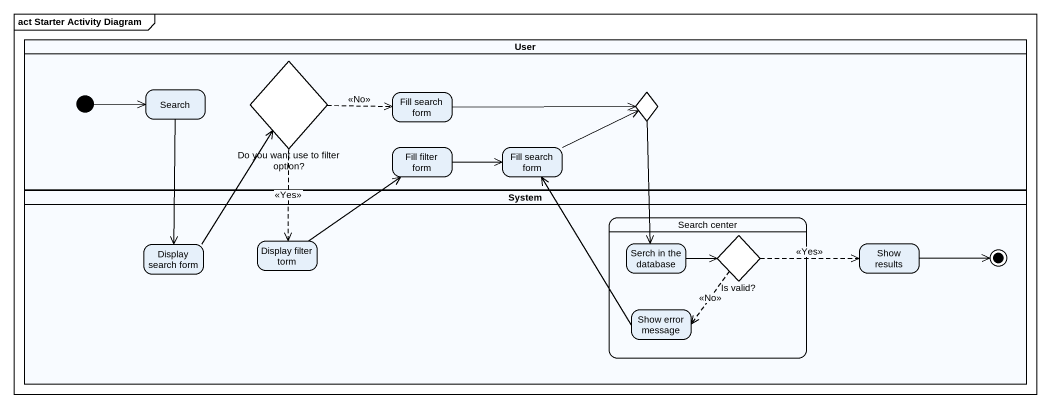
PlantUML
@startuml
mainframe act Starter Activity Diagram
hide empty description
state User <<partition>> {
  state "Do you want use to filter option?" as Do_you_want_use_to_filter <<choice>>
  state Search
  state "Fill search form" as Fill_search_form
  state choice1 <<choice>>
  state "Fill filter form" as Fill_filter_form
  state "Fill search form" as Fill_search_form_2
  [*] -right-> Search
}
state System <<partition>> {
  state "Search center" as Search_center {
    state "Serch in the database" as Serch_in_the_database
    state "Is valid?" as Is_valid <<choice>>
    state "Show error message" as Show_error_message
  }
  state "Display search form" as Display_search_form
  state "Display filter torm" as Display_filter_torm
  state "Show results" as Show_results
  Show_results -right-> [*]
}
Do_you_want_use_to_filter -right[dashed]-> Fill_search_form : <<No>>
Do_you_want_use_to_filter -[dashed]-> Display_filter_torm : <<Yes>>
Search --> Display_search_form
Fill_search_form -right-> choice1
choice1 --> Serch_in_the_database
Fill_filter_form -right-> Fill_search_form_2
Fill_search_form_2 -right-> choice1
Display_search_form -up-> Do_you_want_use_to_filter
Display_filter_torm -up-> Fill_filter_form
Serch_in_the_database -right-> Is_valid
Is_valid -right[dashed]-> Show_results : <<Yes>>
Is_valid -[dashed]-> Show_error_message : <<No>>
Show_error_message -up-> Fill_search_form_2
@enduml
